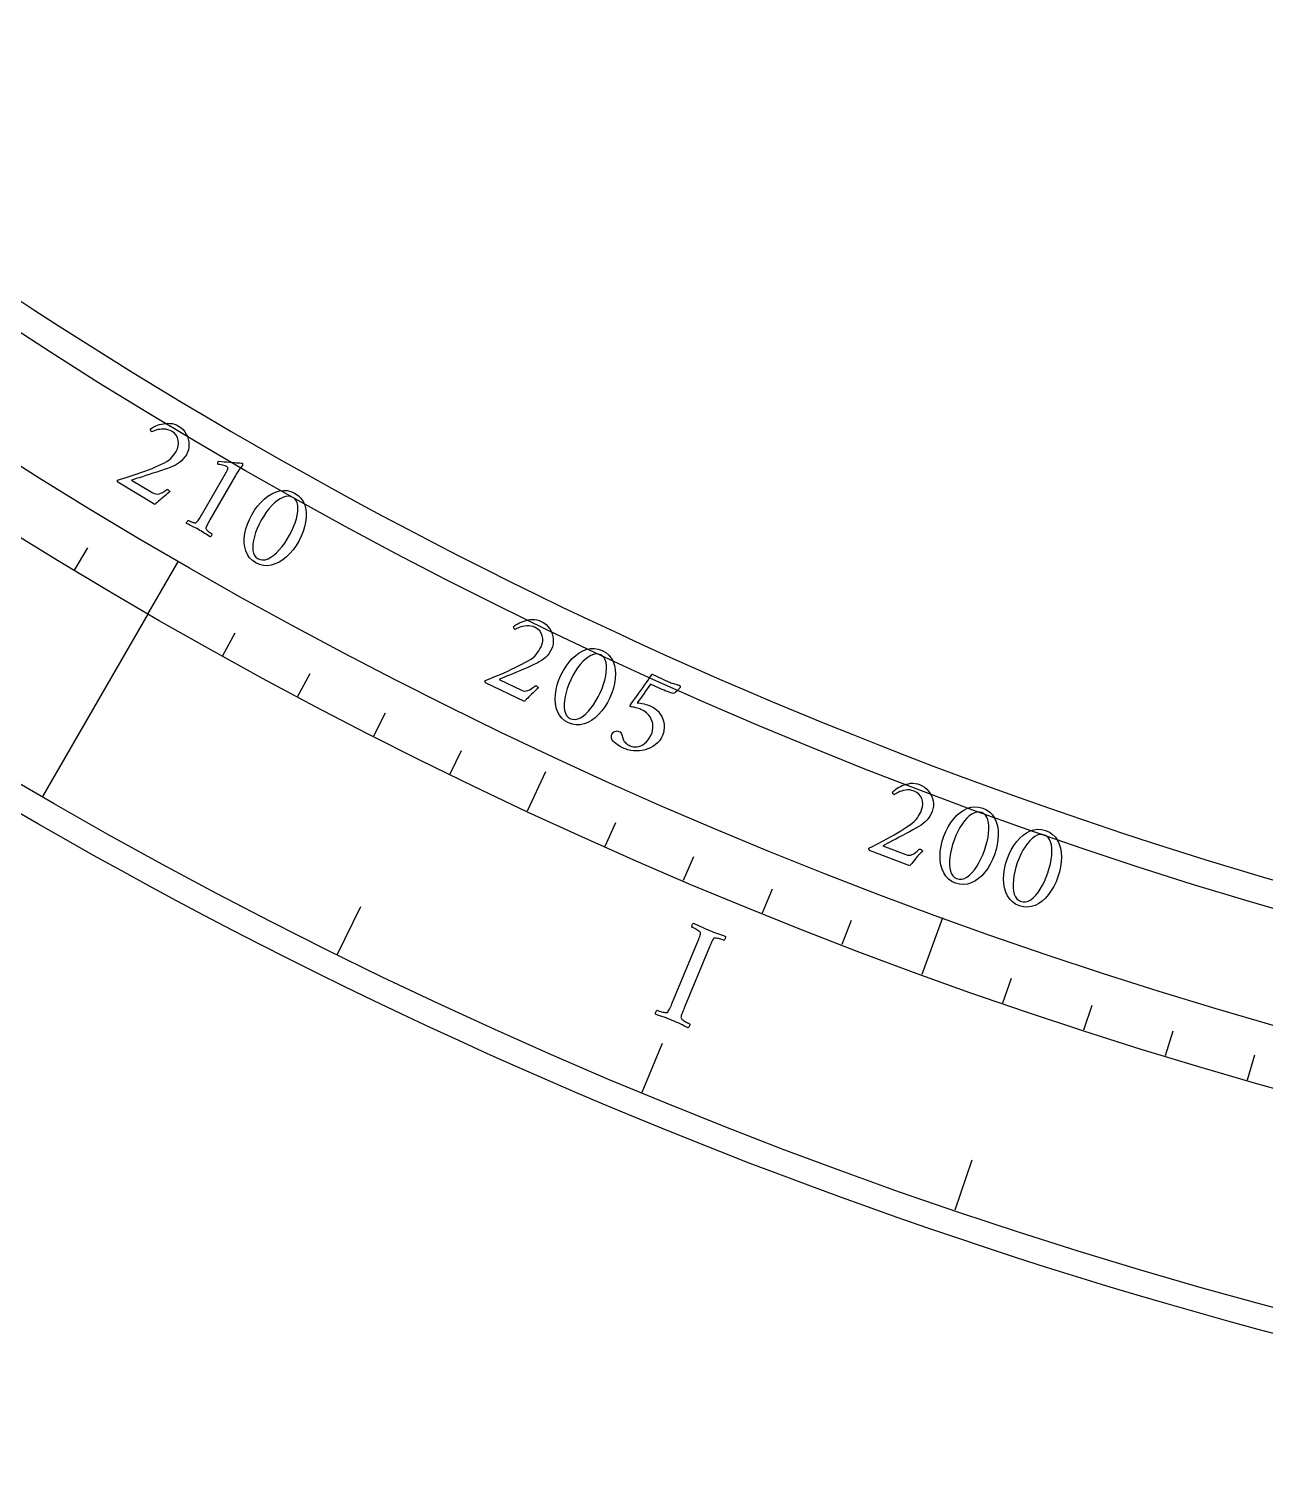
# Model space of a CAD drawing. Header units: millimetres. Extents: x -60 to 60, y -60 to 77.
# Drawn here: x -30.01 to -15.57, y -59.69 to -42.73 of the extents above; entities that cross this region are included whole.
import ezdxf

# ---------------------------------------------------------------- set-up
doc = ezdxf.new("R2010")
doc.units = ezdxf.units.MM
for name, color, linetype in [('CUT_INNER', 6, 'Continuous'), ('CUT_OUTER', 1, 'Continuous'), ('ENGRAVE', 7, 'Continuous'), ('ENGRAVE_FINE', 8, 'Continuous'), ('TEXT', 5, 'Continuous')]:
    doc.layers.add(name, color=color, linetype=linetype)

msp = doc.modelspace()

# ---------------------------------------------------------------- linework, layer by layer
at = {"layer": 'CUT_INNER'}
msp.add_lwpolyline([(-30.2201, -45.834), (-29.9383, -46.0185), (-29.6554, -46.2014), (-29.3714, -46.3825), (-29.0862, -46.5618), (-28.8, -46.7394), (-28.5126, -46.9152), (-28.2242, -47.0893), (-27.9348, -47.2616), (-27.6443, -47.4321), (-27.3527, -47.6008), (-27.0601, -47.7678), (-26.7665, -47.9329), (-26.4719, -48.0962), (-26.1763, -48.2578), (-25.8797, -48.4175), (-25.5821, -48.5754), (-25.2836, -48.7314), (-24.9841, -48.8856), (-24.6837, -49.038), (-24.3823, -49.1885), (-24.08, -49.3372), (-23.7769, -49.4841), (-23.4728, -49.629), (-23.1678, -49.7721), (-22.862, -49.9133), (-22.5553, -50.0527), (-22.2477, -50.1901), (-21.9394, -50.3257), (-21.6302, -50.4594), (-21.3201, -50.5911), (-21.0093, -50.721), (-20.6977, -50.8489), (-20.3853, -50.975), (-20.0722, -51.0991), (-19.7582, -51.2213), (-19.4436, -51.3416), (-19.1282, -51.4599), (-18.8121, -51.5763), (-18.4953, -51.6908), (-18.1777, -51.8033), (-17.8595, -51.9138), (-17.5407, -52.0224), (-17.2211, -52.1291), (-16.9009, -52.2338), (-16.5801, -52.3365), (-16.2587, -52.4373), (-15.9366, -52.536), (-15.614, -52.6328), (-15.2907, -52.7276)], dxfattribs=at)
at = {"layer": 'CUT_OUTER'}
msp.add_lwpolyline([(-15.2919, -58.0186), (-15.6476, -57.9237), (-16.0028, -57.8266), (-16.3573, -57.7273), (-16.7112, -57.6258), (-17.0645, -57.5222), (-17.4171, -57.4164), (-17.7691, -57.3085), (-18.1204, -57.1984), (-18.471, -57.0861), (-18.8209, -56.9717), (-19.1701, -56.8551), (-19.5186, -56.7364), (-19.8664, -56.6156), (-20.2134, -56.4926), (-20.5596, -56.3676), (-20.9051, -56.2403), (-21.2498, -56.111), (-21.5937, -55.9796), (-21.9368, -55.846), (-22.279, -55.7104), (-22.6204, -55.5726), (-22.961, -55.4328), (-23.3007, -55.2908), (-23.6395, -55.1468), (-23.9775, -55.0007), (-24.3145, -54.8526), (-24.6506, -54.7024), (-24.9858, -54.5501), (-25.32, -54.3957), (-25.6533, -54.2394), (-25.9856, -54.0809), (-26.317, -53.9205), (-26.6473, -53.758), (-26.9767, -53.5935), (-27.305, -53.4269), (-27.6323, -53.2584), (-27.9586, -53.0878), (-28.2838, -52.9153), (-28.608, -52.7407), (-28.931, -52.5642), (-29.253, -52.3857), (-29.5739, -52.2052), (-29.8937, -52.0228), (-30.2123, -51.8384)], dxfattribs=at)
at = {"layer": 'ENGRAVE'}
for points in [[(-28.6128, -49.5588), (-28.2594, -48.9467)], [(-28.6128, -49.5588), (-29.847, -51.6965)], [(-24.1846, -51.864), (-23.9712, -51.4064)], [(-19.5723, -53.7745), (-19.3305, -53.1102)]]:
    msp.add_lwpolyline(points, dxfattribs=at)
for radius in [59.694, 57.2256, 57.2256, 56.5187, 55.206]:
    msp.add_circle((0, 0), radius, dxfattribs=at)
at = {"layer": 'ENGRAVE_FINE'}
for points in [[(-29.4734, -49.0519), (-29.3173, -48.7922)], [(-27.7435, -50.0506), (-27.5967, -49.7857)], [(-26.8658, -50.5272), (-26.7236, -50.2597)], [(-25.9799, -50.9884), (-25.8423, -50.7185)], [(-25.0861, -51.434), (-24.9533, -51.1617)], [(-23.2757, -52.2782), (-23.1525, -52.0014)], [(-22.3598, -52.6764), (-22.2415, -52.3976)], [(-21.4371, -53.0587), (-21.3236, -52.7778)], [(-26.402, -53.5379), (-26.129, -52.9845)], [(-20.5078, -53.4247), (-20.3993, -53.1419)], [(-18.6308, -54.1079), (-18.5322, -53.8214)], [(-17.6837, -54.4248), (-17.5901, -54.1367)], [(-16.7311, -54.7251), (-16.6426, -54.4354)], [(-22.8439, -55.1501), (-22.6078, -54.5799)], [(-15.7735, -55.0088), (-15.69, -54.7176)], [(-19.188, -56.526), (-18.9896, -55.9417)]]:
    msp.add_lwpolyline(points, dxfattribs=at)
at = {"layer": 'TEXT'}
for points in [[(-28.3594, -48.1386), (-28.3751, -48.1506), (-28.3917, -48.1636), (-28.4091, -48.1775), (-28.4272, -48.1923), (-28.4453, -48.2074), (-28.4627, -48.2219), (-28.4794, -48.2358), (-28.4953, -48.2493), (-28.5095, -48.2614), (-28.5213, -48.2713), (-28.5304, -48.2791), (-28.537, -48.2848), (-28.9688, -48.027), (-28.9699, -48.0243), (-28.9708, -48.0213), (-28.9715, -48.0177), (-28.9721, -48.0137), (-28.9724, -48.0098), (-28.9723, -48.0065), (-28.9718, -48.0037), (-28.9708, -48.0015), (-28.9268, -47.9879), (-28.8821, -47.9738), (-28.8367, -47.9592), (-28.7906, -47.9441), (-28.7446, -47.9287), (-28.6993, -47.913), (-28.6548, -47.897), (-28.6111, -47.8808), (-28.569, -47.8646), (-28.5294, -47.8485), (-28.4923, -47.8327), (-28.4578, -47.8171), (-28.4243, -47.8003), (-28.3953, -47.7832), (-28.3708, -47.7658), (-28.3507, -47.7481), (-28.3334, -47.7296), (-28.3171, -47.7099), (-28.3019, -47.6889), (-28.2878, -47.6666), (-28.2721, -47.6346), (-28.2627, -47.6023), (-28.2596, -47.5697), (-28.2628, -47.5368), (-28.2721, -47.5057), (-28.2871, -47.4784), (-28.308, -47.455), (-28.3347, -47.4354), (-28.3592, -47.4225), (-28.3838, -47.4133), (-28.4084, -47.4077), (-28.4331, -47.4058), (-28.4571, -47.4064), (-28.4797, -47.4085), (-28.5008, -47.4121), (-28.5205, -47.4172), (-28.538, -47.4229), (-28.5527, -47.4281), (-28.5645, -47.4328), (-28.5736, -47.4371), (-28.5771, -47.4343), (-28.58, -47.4304), (-28.5824, -47.4254), (-28.5843, -47.4194), (-28.5856, -47.4134), (-28.5862, -47.4086), (-28.586, -47.4049), (-28.5852, -47.4024), (-28.5785, -47.3974), (-28.5689, -47.3913), (-28.5565, -47.3843), (-28.5412, -47.3762), (-28.5236, -47.3681), (-28.5041, -47.3605), (-28.4828, -47.3537), (-28.4597, -47.3475), (-28.4354, -47.3426), (-28.4106, -47.3394), (-28.3853, -47.3381), (-28.3595, -47.3386), (-28.3337, -47.3416), (-28.3082, -47.3479), (-28.2831, -47.3576), (-28.2584, -47.3705), (-28.2307, -47.3896), (-28.2065, -47.4116), (-28.1858, -47.4366), (-28.1687, -47.4644), (-28.1552, -47.4941), (-28.1455, -47.5244), (-28.1396, -47.5554), (-28.1374, -47.5871), (-28.1391, -47.6184), (-28.1449, -47.6484), (-28.1547, -47.6771), (-28.1685, -47.7046), (-28.1852, -47.7302), (-28.2039, -47.7537), (-28.2245, -47.775), (-28.247, -47.7941), (-28.271, -47.8111), (-28.2964, -47.8263), (-28.3231, -47.8397), (-28.351, -47.8512), (-28.3893, -47.8652), (-28.4293, -47.8794), (-28.4711, -47.8937), (-28.5146, -47.9082), (-28.5583, -47.9224), (-28.6008, -47.9361), (-28.642, -47.9492), (-28.6819, -47.9618), (-28.7193, -47.9735), (-28.7527, -47.984), (-28.7821, -47.9932), (-28.8076, -48.0013), (-28.5602, -48.1489), (-28.5416, -48.1579), (-28.523, -48.163), (-28.5043, -48.1641), (-28.4855, -48.1613), (-28.466, -48.1548), (-28.4451, -48.145), (-28.4227, -48.1318), (-28.3989, -48.1153), (-28.3951, -48.113), (-28.3908, -48.1124), (-28.3858, -48.1133), (-28.3804, -48.1159), (-28.3782, -48.1174), (-28.3756, -48.1196), (-28.3726, -48.1224), (-28.3691, -48.126), (-28.3657, -48.1297), (-28.363, -48.1331), (-28.3608, -48.136), (-28.3594, -48.1386)], [(-27.9921, -48.4096), (-27.6993, -47.9033), (-27.6925, -47.8906), (-27.6876, -47.8797), (-27.6846, -47.8704), (-27.6836, -47.8628), (-27.6843, -47.8563), (-27.6869, -47.8506), (-27.6912, -47.8455), (-27.6973, -47.8411), (-27.7056, -47.8371), (-27.7165, -47.8332), (-27.7299, -47.8294), (-27.746, -47.8257), (-27.7624, -47.8224), (-27.7768, -47.8196), (-27.7892, -47.8175), (-27.7997, -47.816), (-27.802, -47.8083), (-27.8025, -47.8011), (-27.8013, -47.7941), (-27.7985, -47.7876), (-27.7984, -47.7875), (-27.7983, -47.7872), (-27.798, -47.7868), (-27.7977, -47.7863), (-27.7962, -47.7841), (-27.7947, -47.7825), (-27.7931, -47.7816), (-27.7915, -47.7814), (-27.7595, -47.7845), (-27.7278, -47.7873), (-27.6962, -47.79), (-27.6648, -47.7924), (-27.6349, -47.7945), (-27.6076, -47.7966), (-27.583, -47.7984), (-27.5611, -47.8001), (-27.543, -47.8016), (-27.5299, -47.8027), (-27.5217, -47.8036), (-27.5186, -47.8041), (-27.5161, -47.8056), (-27.5134, -47.8077), (-27.5118, -47.8106), (-27.5112, -47.8141), (-27.5116, -47.8184), (-27.5126, -47.8227), (-27.5135, -47.8267), (-27.5143, -47.8303), (-27.5152, -47.8334), (-27.5166, -47.8352), (-27.521, -47.8405), (-27.5282, -47.8494), (-27.5384, -47.8619), (-27.5506, -47.878), (-27.5641, -47.8977), (-27.5788, -47.9211), (-27.5948, -47.9482), (-27.8931, -48.4666), (-27.9011, -48.4805), (-27.9087, -48.494), (-27.9159, -48.507), (-27.9228, -48.5196), (-27.9289, -48.5316), (-27.9338, -48.5428), (-27.9374, -48.5532), (-27.9399, -48.5627), (-27.9395, -48.5671), (-27.9373, -48.5724), (-27.9332, -48.5785), (-27.9272, -48.5854), (-27.9201, -48.5927), (-27.9124, -48.5996), (-27.9044, -48.6064), (-27.8958, -48.6128), (-27.8876, -48.6186), (-27.8807, -48.6234), (-27.8749, -48.6272), (-27.8705, -48.6299), (-27.8705, -48.634), (-27.8714, -48.6387), (-27.8734, -48.6443), (-27.8762, -48.6505), (-27.8797, -48.6564), (-27.8833, -48.661), (-27.8871, -48.6641), (-27.8911, -48.6659), (-27.9093, -48.6538), (-27.9268, -48.6422), (-27.9435, -48.6312), (-27.9595, -48.6207), (-27.9754, -48.6104), (-27.9922, -48.5999), (-28.0097, -48.5893), (-28.028, -48.5786), (-28.0457, -48.5686), (-28.0627, -48.5592), (-28.0791, -48.5505), (-28.0948, -48.5426), (-28.1107, -48.5347), (-28.1279, -48.5262), (-28.1462, -48.5172), (-28.1656, -48.5075), (-28.1661, -48.5032), (-28.1652, -48.4983), (-28.1631, -48.4929), (-28.1597, -48.487), (-28.1558, -48.4814), (-28.152, -48.4769), (-28.1483, -48.4737), (-28.1448, -48.4717), (-28.1402, -48.4742), (-28.1341, -48.4772), (-28.1265, -48.4809), (-28.1173, -48.485), (-28.1074, -48.4892), (-28.0976, -48.4928), (-28.0877, -48.4959), (-28.0779, -48.4985), (-28.0689, -48.5001), (-28.0618, -48.5005), (-28.0566, -48.4996), (-28.0532, -48.4974), (-28.0461, -48.4905), (-28.0388, -48.4822), (-28.0314, -48.4725), (-28.0238, -48.4614), (-28.016, -48.4493), (-28.0082, -48.4366), (-28.0002, -48.4234), (-27.9921, -48.4096)], [(-26.9033, -48.1548), (-26.8628, -48.1819), (-26.8297, -48.214), (-26.8038, -48.2512), (-26.7852, -48.2934), (-26.7733, -48.3394), (-26.7676, -48.388), (-26.7681, -48.4391), (-26.7748, -48.4929), (-26.7872, -48.5479), (-26.8047, -48.603), (-26.8274, -48.6581), (-26.8552, -48.7132), (-26.887, -48.7661), (-26.9216, -48.8146), (-26.9591, -48.8586), (-26.9995, -48.8982), (-27.0419, -48.9323), (-27.0854, -48.9598), (-27.1302, -48.9808), (-27.1761, -48.9951), (-27.2223, -49.0017), (-27.268, -48.9993), (-27.313, -48.988), (-27.3575, -48.9678), (-27.3969, -48.9412), (-27.4295, -48.9091), (-27.4551, -48.8716), (-27.4739, -48.8287), (-27.4861, -48.7819), (-27.492, -48.7327), (-27.4917, -48.681), (-27.4853, -48.6268), (-27.473, -48.5715), (-27.4553, -48.5164), (-27.4323, -48.4614), (-27.404, -48.4066), (-27.3716, -48.354), (-27.3364, -48.3059), (-27.2985, -48.2623), (-27.2579, -48.223), (-27.2153, -48.1893), (-27.1717, -48.1622), (-27.127, -48.1418), (-27.0813, -48.128), (-27.0355, -48.1218), (-26.9905, -48.1242), (-26.9465, -48.1352), (-26.9033, -48.1548)], [(-26.9229, -48.2049), (-26.9499, -48.1938), (-26.9784, -48.1898), (-27.0085, -48.1928), (-27.0401, -48.2029), (-27.0727, -48.2192), (-27.1054, -48.2408), (-27.1382, -48.2677), (-27.1713, -48.2999), (-27.2037, -48.3366), (-27.2349, -48.377), (-27.2649, -48.4212), (-27.2935, -48.469), (-27.3192, -48.5177), (-27.3413, -48.5659), (-27.3596, -48.6135), (-27.3742, -48.6606), (-27.3848, -48.7058), (-27.3912, -48.748), (-27.3935, -48.7871), (-27.3915, -48.8232), (-27.3851, -48.8551), (-27.3738, -48.8815), (-27.3576, -48.9027), (-27.3367, -48.9184), (-27.3076, -48.9305), (-27.2774, -48.9349), (-27.2462, -48.9317), (-27.2138, -48.9208), (-27.181, -48.9033), (-27.1482, -48.8802), (-27.1154, -48.8516), (-27.0827, -48.8175), (-27.0506, -48.7791), (-27.0199, -48.7376), (-26.9906, -48.693), (-26.9627, -48.6453), (-26.937, -48.596), (-26.9152, -48.5479), (-26.8972, -48.5008), (-26.8832, -48.4549), (-26.8731, -48.4111), (-26.8672, -48.3702), (-26.8655, -48.3323), (-26.8679, -48.2974), (-26.8747, -48.2666), (-26.8861, -48.2409), (-26.9022, -48.2203), (-26.9229, -48.2049)], [(-24.0559, -50.4271), (-24.0706, -50.4405), (-24.0859, -50.4548), (-24.102, -50.4702), (-24.1188, -50.4865), (-24.1355, -50.5031), (-24.1516, -50.519), (-24.167, -50.5344), (-24.1816, -50.5492), (-24.1948, -50.5625), (-24.2056, -50.5734), (-24.214, -50.582), (-24.2201, -50.5882), (-24.6727, -50.369), (-24.674, -50.3665), (-24.6752, -50.3635), (-24.6763, -50.36), (-24.6772, -50.3561), (-24.6778, -50.3523), (-24.678, -50.3489), (-24.6777, -50.3461), (-24.677, -50.3439), (-24.6343, -50.3264), (-24.591, -50.3085), (-24.547, -50.29), (-24.5025, -50.271), (-24.458, -50.2516), (-24.4142, -50.232), (-24.3713, -50.2122), (-24.3291, -50.1922), (-24.2886, -50.1724), (-24.2505, -50.153), (-24.215, -50.134), (-24.1819, -50.1154), (-24.1501, -50.0957), (-24.1227, -50.0761), (-24.0998, -50.0567), (-24.0813, -50.0373), (-24.0657, -50.0174), (-24.0512, -49.9964), (-24.0379, -49.9741), (-24.0257, -49.9507), (-24.0129, -49.9174), (-24.0063, -49.8845), (-24.0061, -49.8517), (-24.0121, -49.8192), (-24.0241, -49.789), (-24.0415, -49.7631), (-24.0643, -49.7416), (-24.0926, -49.7244), (-24.1182, -49.7138), (-24.1435, -49.7067), (-24.1685, -49.7033), (-24.1932, -49.7035), (-24.2171, -49.7062), (-24.2394, -49.7103), (-24.2601, -49.7157), (-24.2792, -49.7225), (-24.2962, -49.7297), (-24.3104, -49.7361), (-24.3218, -49.7419), (-24.3304, -49.747), (-24.3341, -49.7445), (-24.3374, -49.7408), (-24.3403, -49.7361), (-24.3427, -49.7302), (-24.3445, -49.7244), (-24.3454, -49.7196), (-24.3456, -49.716), (-24.3451, -49.7134), (-24.3388, -49.7078), (-24.3298, -49.7009), (-24.318, -49.6928), (-24.3035, -49.6835), (-24.2866, -49.6738), (-24.2679, -49.6646), (-24.2473, -49.6559), (-24.2248, -49.6478), (-24.201, -49.6407), (-24.1766, -49.6354), (-24.1515, -49.6319), (-24.1258, -49.6301), (-24.0998, -49.6309), (-24.0738, -49.635), (-24.048, -49.6424), (-24.0223, -49.6532), (-23.993, -49.6697), (-23.9669, -49.6896), (-23.9442, -49.7126), (-23.9247, -49.7389), (-23.9087, -49.7673), (-23.8964, -49.7966), (-23.8877, -49.827), (-23.8828, -49.8583), (-23.8819, -49.8897), (-23.885, -49.9201), (-23.8922, -49.9496), (-23.9035, -49.9781), (-23.918, -50.0051), (-23.9346, -50.0301), (-23.9532, -50.0531), (-23.9739, -50.0741), (-23.9965, -50.0932), (-24.0204, -50.1105), (-24.0458, -50.1262), (-24.0726, -50.1401), (-24.1095, -50.1574), (-24.1482, -50.175), (-24.1885, -50.1929), (-24.2306, -50.2111), (-24.2729, -50.2291), (-24.314, -50.2464), (-24.3539, -50.2631), (-24.3926, -50.2791), (-24.4288, -50.294), (-24.4612, -50.3073), (-24.4897, -50.3191), (-24.5144, -50.3294), (-24.2551, -50.4549), (-24.2358, -50.4622), (-24.2168, -50.4657), (-24.1981, -50.4651), (-24.1796, -50.4607), (-24.1608, -50.4525), (-24.1407, -50.4409), (-24.1196, -50.4259), (-24.0973, -50.4073), (-24.0937, -50.4047), (-24.0895, -50.4037), (-24.0845, -50.4042), (-24.0788, -50.4063), (-24.0765, -50.4076), (-24.0738, -50.4096), (-24.0705, -50.4122), (-24.0667, -50.4154), (-24.063, -50.4188), (-24.06, -50.4219), (-24.0576, -50.4247), (-24.0559, -50.4271)], [(-23.3118, -49.9923), (-23.2695, -50.0164), (-23.2341, -50.046), (-23.2056, -50.0812), (-23.1839, -50.1219), (-23.1687, -50.1669), (-23.1595, -50.2149), (-23.1562, -50.266), (-23.159, -50.3201), (-23.1673, -50.3759), (-23.1808, -50.4321), (-23.1993, -50.4887), (-23.223, -50.5457), (-23.2509, -50.6008), (-23.2819, -50.6517), (-23.3161, -50.6983), (-23.3534, -50.7408), (-23.3932, -50.7779), (-23.4346, -50.8085), (-23.4777, -50.8327), (-23.5225, -50.8503), (-23.5681, -50.8602), (-23.6138, -50.8612), (-23.6596, -50.8533), (-23.7054, -50.8364), (-23.7467, -50.8127), (-23.7815, -50.783), (-23.8098, -50.7475), (-23.8316, -50.7061), (-23.8472, -50.6604), (-23.8567, -50.6117), (-23.8602, -50.5601), (-23.8577, -50.5056), (-23.8495, -50.4496), (-23.8359, -50.3933), (-23.817, -50.3368), (-23.7928, -50.28), (-23.7643, -50.2253), (-23.7328, -50.1747), (-23.6981, -50.1284), (-23.6604, -50.0863), (-23.6205, -50.0495), (-23.5789, -50.0193), (-23.5359, -49.9957), (-23.4913, -49.9786), (-23.4461, -49.969), (-23.4011, -49.9681), (-23.3563, -49.9759), (-23.3118, -49.9923)], [(-23.3277, -50.0437), (-23.3554, -50.0346), (-23.3842, -50.0327), (-23.414, -50.0379), (-23.4448, -50.0503), (-23.476, -50.0689), (-23.5071, -50.0928), (-23.5379, -50.1221), (-23.5685, -50.1566), (-23.5982, -50.1956), (-23.6263, -50.2382), (-23.6529, -50.2844), (-23.678, -50.3342), (-23.7001, -50.3847), (-23.7186, -50.4343), (-23.7334, -50.4832), (-23.7445, -50.5312), (-23.7518, -50.5771), (-23.7551, -50.6196), (-23.7545, -50.6588), (-23.7499, -50.6946), (-23.7411, -50.7259), (-23.7279, -50.7515), (-23.7103, -50.7714), (-23.6882, -50.7855), (-23.6583, -50.7955), (-23.6279, -50.7977), (-23.597, -50.7922), (-23.5655, -50.7789), (-23.5341, -50.7591), (-23.503, -50.7337), (-23.4724, -50.7028), (-23.4423, -50.6664), (-23.4131, -50.6257), (-23.3856, -50.5821), (-23.3596, -50.5354), (-23.3352, -50.4859), (-23.3132, -50.4348), (-23.2949, -50.3852), (-23.2805, -50.337), (-23.2698, -50.2901), (-23.263, -50.2457), (-23.2601, -50.2045), (-23.2611, -50.1666), (-23.2661, -50.1319), (-23.2751, -50.1017), (-23.2884, -50.0769), (-23.3059, -50.0576), (-23.3277, -50.0437)], [(-22.7495, -50.6405), (-22.713, -50.6595), (-22.6814, -50.6816), (-22.6547, -50.7067), (-22.6328, -50.7349), (-22.6155, -50.7651), (-22.6022, -50.7962), (-22.5931, -50.8281), (-22.588, -50.861), (-22.587, -50.8937), (-22.5899, -50.9252), (-22.5966, -50.9554), (-22.6073, -50.9845), (-22.6237, -51.0167), (-22.6431, -51.0457), (-22.6654, -51.0715), (-22.6907, -51.094), (-22.7182, -51.1134), (-22.7472, -51.1297), (-22.7776, -51.1429), (-22.8096, -51.153), (-22.8425, -51.16), (-22.8758, -51.1641), (-22.9096, -51.1653), (-22.9438, -51.1635), (-22.9778, -51.1589), (-23.011, -51.1516), (-23.0434, -51.1416), (-23.075, -51.1288), (-23.0885, -51.1222), (-23.1031, -51.1139), (-23.119, -51.1039), (-23.136, -51.0923), (-23.153, -51.0795), (-23.1684, -51.066), (-23.1825, -51.0519), (-23.1951, -51.0371), (-23.1969, -51.033), (-23.1988, -51.0272), (-23.2008, -51.0199), (-23.2028, -51.0108), (-23.2041, -51.0012), (-23.204, -50.9919), (-23.2024, -50.9832), (-23.1995, -50.9749), (-23.1923, -50.9619), (-23.1836, -50.9512), (-23.1734, -50.9428), (-23.1617, -50.9367), (-23.1495, -50.9331), (-23.1377, -50.9318), (-23.1263, -50.933), (-23.1153, -50.9367), (-23.1031, -50.9438), (-23.0935, -50.9529), (-23.0865, -50.9639), (-23.0822, -50.9769), (-23.0789, -50.9906), (-23.0754, -51.0038), (-23.0714, -51.0164), (-23.0671, -51.0284), (-23.0611, -51.0416), (-23.0536, -51.0538), (-23.0444, -51.065), (-23.0337, -51.0752), (-23.0219, -51.0844), (-23.0099, -51.0926), (-22.9975, -51.0999), (-22.9848, -51.1061), (-22.9666, -51.1129), (-22.9472, -51.1172), (-22.9266, -51.119), (-22.9048, -51.1185), (-22.8825, -51.1148), (-22.8601, -51.1073), (-22.8378, -51.0959), (-22.8155, -51.0806), (-22.7939, -51.0608), (-22.7736, -51.0359), (-22.7547, -51.0058), (-22.7371, -50.9705), (-22.729, -50.9487), (-22.7233, -50.9254), (-22.72, -50.9004), (-22.7191, -50.8739), (-22.7214, -50.8468), (-22.7275, -50.8199), (-22.7375, -50.7933), (-22.7514, -50.767), (-22.77, -50.742), (-22.7942, -50.7192), (-22.8241, -50.6986), (-22.8596, -50.6802), (-22.8714, -50.6754), (-22.8855, -50.6704), (-22.9017, -50.6653), (-22.9201, -50.6602), (-22.9384, -50.6557), (-22.9543, -50.6526), (-22.9678, -50.6509), (-22.9789, -50.6506), (-22.9808, -50.6493), (-22.9821, -50.6473), (-22.9831, -50.6446), (-22.9836, -50.6412), (-22.9837, -50.6375), (-22.9833, -50.6338), (-22.9824, -50.6303), (-22.9811, -50.6269), (-22.9569, -50.5931), (-22.9327, -50.5594), (-22.9085, -50.5257), (-22.8843, -50.4919), (-22.8606, -50.4587), (-22.8377, -50.4267), (-22.8156, -50.3958), (-22.7943, -50.3661), (-22.7745, -50.3382), (-22.7568, -50.313), (-22.7412, -50.2903), (-22.7277, -50.2703), (-22.5354, -50.3568), (-22.5219, -50.3626), (-22.5081, -50.3682), (-22.4939, -50.3735), (-22.4795, -50.3785), (-22.4654, -50.3831), (-22.4524, -50.3871), (-22.4406, -50.3905), (-22.43, -50.3933), (-22.4211, -50.3955), (-22.4148, -50.397), (-22.411, -50.3979), (-22.4097, -50.3982), (-22.4074, -50.4016), (-22.4052, -50.4047), (-22.4032, -50.4075), (-22.4014, -50.4101), (-22.4, -50.4125), (-22.3994, -50.415), (-22.3995, -50.4176), (-22.4003, -50.4203), (-22.4019, -50.423), (-22.4047, -50.427), (-22.4089, -50.4324), (-22.4143, -50.4392), (-22.4207, -50.4467), (-22.4279, -50.4544), (-22.4357, -50.4623), (-22.4442, -50.4704), (-22.4532, -50.4782), (-22.4622, -50.4851), (-22.4714, -50.4912), (-22.4806, -50.4963), (-22.4953, -50.4914), (-22.5113, -50.4859), (-22.5287, -50.4798), (-22.5473, -50.4731), (-22.5674, -50.4655), (-22.5891, -50.4569), (-22.6122, -50.4471), (-22.6369, -50.4362), (-22.7466, -50.3869), (-22.766, -50.414), (-22.7855, -50.4414), (-22.805, -50.4691), (-22.8245, -50.4971), (-22.844, -50.5248), (-22.8632, -50.5517), (-22.8821, -50.5778), (-22.9008, -50.6031), (-22.884, -50.6045), (-22.8652, -50.6072), (-22.8446, -50.6113), (-22.8221, -50.6168), (-22.7999, -50.6228), (-22.7804, -50.6288), (-22.7636, -50.6347), (-22.7495, -50.6405)], [(-19.5693, -52.3318), (-19.5828, -52.3464), (-19.5969, -52.3621), (-19.6115, -52.3787), (-19.6268, -52.3965), (-19.642, -52.4145), (-19.6566, -52.4318), (-19.6706, -52.4484), (-19.684, -52.4644), (-19.6959, -52.4788), (-19.7057, -52.4906), (-19.7134, -52.4999), (-19.7189, -52.5067), (-20.1889, -52.3277), (-20.1904, -52.3253), (-20.1919, -52.3224), (-20.1932, -52.3191), (-20.1945, -52.3153), (-20.1954, -52.3115), (-20.1959, -52.3082), (-20.1959, -52.3053), (-20.1953, -52.303), (-20.1543, -52.282), (-20.1127, -52.2603), (-20.0706, -52.238), (-20.0278, -52.2152), (-19.9852, -52.192), (-19.9433, -52.1687), (-19.9023, -52.1452), (-19.862, -52.1217), (-19.8233, -52.0984), (-19.7871, -52.0757), (-19.7534, -52.0537), (-19.7221, -52.0323), (-19.6921, -52.0099), (-19.6665, -51.988), (-19.6453, -51.9666), (-19.6286, -51.9457), (-19.6148, -51.9246), (-19.6022, -51.9023), (-19.5909, -51.879), (-19.5808, -51.8546), (-19.5709, -51.8204), (-19.5672, -51.7869), (-19.5699, -51.7543), (-19.5787, -51.7224), (-19.5933, -51.6934), (-19.6128, -51.6691), (-19.6375, -51.6497), (-19.6671, -51.635), (-19.6935, -51.6266), (-19.7194, -51.6218), (-19.7446, -51.6206), (-19.7692, -51.6229), (-19.7928, -51.6277), (-19.8146, -51.6337), (-19.8348, -51.6409), (-19.8532, -51.6494), (-19.8695, -51.658), (-19.8831, -51.6657), (-19.894, -51.6724), (-19.9021, -51.6782), (-19.906, -51.676), (-19.9096, -51.6727), (-19.9129, -51.6682), (-19.9158, -51.6626), (-19.918, -51.6569), (-19.9195, -51.6523), (-19.92, -51.6486), (-19.9196, -51.646), (-19.9138, -51.6399), (-19.9054, -51.6323), (-19.8944, -51.6232), (-19.8808, -51.6126), (-19.8648, -51.6015), (-19.847, -51.5907), (-19.8272, -51.5803), (-19.8055, -51.5702), (-19.7825, -51.5611), (-19.7586, -51.5537), (-19.7339, -51.548), (-19.7084, -51.544), (-19.6824, -51.5424), (-19.6562, -51.5443), (-19.6299, -51.5494), (-19.6033, -51.5579), (-19.5727, -51.5719), (-19.545, -51.5893), (-19.5203, -51.6103), (-19.4986, -51.6348), (-19.4802, -51.6617), (-19.4654, -51.6898), (-19.4541, -51.7193), (-19.4465, -51.7501), (-19.4428, -51.7813), (-19.4433, -51.8118), (-19.4479, -51.8418), (-19.4567, -51.8712), (-19.4688, -51.8994), (-19.4831, -51.9258), (-19.4996, -51.9503), (-19.5185, -51.973), (-19.5392, -51.994), (-19.5616, -52.0133), (-19.5855, -52.0311), (-19.611, -52.0473), (-19.6463, -52.0678), (-19.6832, -52.0887), (-19.7219, -52.1101), (-19.7622, -52.1319), (-19.8028, -52.1535), (-19.8422, -52.1743), (-19.8805, -52.1944), (-19.9177, -52.2137), (-19.9524, -52.2317), (-19.9835, -52.2478), (-20.0109, -52.2621), (-20.0346, -52.2744), (-19.7653, -52.3768), (-19.7455, -52.3825), (-19.7263, -52.3842), (-19.7077, -52.3821), (-19.6897, -52.3761), (-19.6716, -52.3663), (-19.6527, -52.353), (-19.6329, -52.3361), (-19.6124, -52.3157), (-19.609, -52.3128), (-19.6048, -52.3114), (-19.5998, -52.3115), (-19.594, -52.3131), (-19.5916, -52.3142), (-19.5887, -52.3159), (-19.5852, -52.3182), (-19.5811, -52.3211), (-19.5771, -52.3242), (-19.5738, -52.327), (-19.5712, -52.3295), (-19.5693, -52.3318)], [(-18.866, -51.8338), (-18.8217, -51.8541), (-18.7839, -51.8806), (-18.7524, -51.9131), (-18.7273, -51.9518), (-18.7082, -51.9953), (-18.6948, -52.0423), (-18.6871, -52.0929), (-18.6852, -52.147), (-18.6886, -52.2034), (-18.6971, -52.2605), (-18.7107, -52.3185), (-18.7293, -52.3774), (-18.7523, -52.4347), (-18.7787, -52.4881), (-18.8087, -52.5375), (-18.8422, -52.5831), (-18.8786, -52.6235), (-18.9172, -52.6576), (-18.958, -52.6854), (-19.0011, -52.7069), (-19.0456, -52.7208), (-19.0911, -52.7258), (-19.1374, -52.7218), (-19.1845, -52.709), (-19.2277, -52.689), (-19.2649, -52.6625), (-19.2963, -52.6296), (-19.3216, -52.5903), (-19.3411, -52.546), (-19.3549, -52.4983), (-19.3628, -52.4473), (-19.3651, -52.3928), (-19.3618, -52.3362), (-19.3532, -52.279), (-19.3393, -52.221), (-19.32, -52.1624), (-19.2965, -52.1053), (-19.2694, -52.0522), (-19.239, -52.0031), (-19.2051, -51.9578), (-19.1685, -51.9177), (-19.1297, -51.884), (-19.0889, -51.8567), (-19.046, -51.8358), (-19.0017, -51.8223), (-18.957, -51.8175), (-18.9118, -51.8214), (-18.866, -51.8338)], [(-18.8773, -51.8864), (-18.9057, -51.8798), (-18.9345, -51.8803), (-18.9638, -51.8881), (-18.9934, -51.9032), (-19.0229, -51.9244), (-19.0517, -51.951), (-19.0799, -51.9828), (-19.1073, -52.0199), (-19.1335, -52.0613), (-19.1579, -52.1062), (-19.1804, -52.1545), (-19.201, -52.2063), (-19.2186, -52.2585), (-19.2327, -52.3096), (-19.2432, -52.3595), (-19.25, -52.4083), (-19.2533, -52.4547), (-19.2529, -52.4974), (-19.2489, -52.5364), (-19.2412, -52.5716), (-19.2297, -52.6021), (-19.2143, -52.6264), (-19.1951, -52.6447), (-19.1719, -52.6569), (-19.1412, -52.6642), (-19.1107, -52.6637), (-19.0804, -52.6555), (-19.0502, -52.6396), (-19.0206, -52.617), (-18.9919, -52.589), (-18.9641, -52.5556), (-18.9372, -52.5167), (-18.9117, -52.4736), (-18.888, -52.4278), (-18.8662, -52.3791), (-18.8463, -52.3275), (-18.8288, -52.2748), (-18.8149, -52.2237), (-18.8047, -52.1744), (-18.7982, -52.1269), (-18.7953, -52.082), (-18.796, -52.0407), (-18.8003, -52.003), (-18.8083, -51.969), (-18.8199, -51.9396), (-18.8353, -51.9161), (-18.8544, -51.8983), (-18.8773, -51.8864)], [(-18.1326, -52.0949), (-18.088, -52.1146), (-18.0498, -52.1405), (-18.0179, -52.1726), (-17.9922, -52.2109), (-17.9725, -52.2541), (-17.9585, -52.301), (-17.9501, -52.3515), (-17.9474, -52.4056), (-17.95, -52.4619), (-17.9577, -52.5192), (-17.9704, -52.5774), (-17.9882, -52.6365), (-18.0104, -52.6941), (-18.0361, -52.7479), (-18.0654, -52.7977), (-18.0982, -52.8438), (-18.134, -52.8847), (-18.1722, -52.9194), (-18.2126, -52.9477), (-18.2553, -52.9698), (-18.2997, -52.9843), (-18.345, -52.9899), (-18.3914, -52.9867), (-18.4387, -52.9745), (-18.4822, -52.9551), (-18.5198, -52.9291), (-18.5516, -52.8967), (-18.5775, -52.8577), (-18.5976, -52.8137), (-18.612, -52.7663), (-18.6207, -52.7153), (-18.6237, -52.6609), (-18.6212, -52.6043), (-18.6134, -52.5469), (-18.6003, -52.4888), (-18.5819, -52.4298), (-18.5592, -52.3725), (-18.5329, -52.319), (-18.5031, -52.2694), (-18.4699, -52.2237), (-18.4338, -52.1831), (-18.3956, -52.1488), (-18.3551, -52.121), (-18.3125, -52.0994), (-18.2685, -52.0854), (-18.2238, -52.0799), (-18.1785, -52.0831), (-18.1326, -52.0949)], [(-18.1432, -52.1477), (-18.1717, -52.1414), (-18.2005, -52.1424), (-18.2296, -52.1506), (-18.259, -52.166), (-18.2882, -52.1877), (-18.3167, -52.2147), (-18.3443, -52.2469), (-18.3713, -52.2844), (-18.3969, -52.3262), (-18.4206, -52.3714), (-18.4424, -52.42), (-18.4623, -52.4721), (-18.4792, -52.5246), (-18.4925, -52.5758), (-18.5023, -52.6259), (-18.5085, -52.6748), (-18.5111, -52.7212), (-18.5101, -52.7639), (-18.5055, -52.8028), (-18.4973, -52.838), (-18.4854, -52.8682), (-18.4697, -52.8923), (-18.4502, -52.9103), (-18.4268, -52.9222), (-18.396, -52.9291), (-18.3655, -52.9282), (-18.3353, -52.9196), (-18.3054, -52.9032), (-18.2761, -52.8802), (-18.2478, -52.8518), (-18.2205, -52.818), (-18.1941, -52.7787), (-18.1693, -52.7353), (-18.1462, -52.6891), (-18.1251, -52.6401), (-18.1059, -52.5883), (-18.0891, -52.5353), (-18.076, -52.4841), (-18.0665, -52.4346), (-18.0607, -52.387), (-18.0584, -52.3421), (-18.0597, -52.3008), (-18.0645, -52.2632), (-18.073, -52.2292), (-18.085, -52.2), (-18.1007, -52.1767), (-18.1201, -52.1593), (-18.1432, -52.1477)], [(-22.0583, -53.2626), (-22.0349, -53.2721), (-22.0117, -53.2812), (-21.9887, -53.2898), (-21.9658, -53.298), (-21.9428, -53.3061), (-21.9193, -53.3145), (-21.8953, -53.3232), (-21.8709, -53.3322), (-21.8697, -53.3372), (-21.87, -53.3431), (-21.8716, -53.3499), (-21.8747, -53.3575), (-21.8785, -53.3648), (-21.8822, -53.3707), (-21.886, -53.3752), (-21.8898, -53.3782), (-21.8958, -53.3759), (-21.9039, -53.3731), (-21.9141, -53.3698), (-21.9265, -53.366), (-21.9398, -53.3621), (-21.9529, -53.3587), (-21.9657, -53.3558), (-21.9782, -53.3534), (-21.9895, -53.352), (-21.9986, -53.3522), (-22.0055, -53.354), (-22.0102, -53.3575), (-22.0161, -53.3654), (-22.0219, -53.3748), (-22.0277, -53.3856), (-22.0335, -53.3978), (-22.0394, -53.4111), (-22.0455, -53.4251), (-22.0517, -53.4397), (-22.0581, -53.455), (-22.0591, -53.4574), (-22.0601, -53.4599), (-22.0611, -53.4624), (-22.0621, -53.4648), (-22.0632, -53.4673), (-22.0642, -53.4698), (-22.0652, -53.4722), (-22.0662, -53.4747), (-22.3488, -54.1596), (-22.3498, -54.162), (-22.3509, -54.1645), (-22.3519, -54.167), (-22.3529, -54.1694), (-22.3539, -54.1719), (-22.3549, -54.1744), (-22.3559, -54.1768), (-22.357, -54.1793), (-22.3632, -54.1946), (-22.369, -54.2091), (-22.3745, -54.2231), (-22.3795, -54.2363), (-22.3839, -54.2487), (-22.3872, -54.2603), (-22.3896, -54.2709), (-22.391, -54.2806), (-22.3898, -54.2858), (-22.386, -54.2918), (-22.3796, -54.2986), (-22.3707, -54.3062), (-22.3602, -54.3141), (-22.3491, -54.3216), (-22.3373, -54.3288), (-22.3249, -54.3356), (-22.3132, -54.3417), (-22.3034, -54.3466), (-22.2955, -54.3504), (-22.2896, -54.353), (-22.289, -54.3578), (-22.2894, -54.3637), (-22.2908, -54.3705), (-22.2932, -54.3784), (-22.2964, -54.386), (-22.3, -54.392), (-22.304, -54.3963), (-22.3085, -54.399), (-22.3323, -54.3874), (-22.3557, -54.376), (-22.3787, -54.365), (-22.4011, -54.3542), (-22.4235, -54.3437), (-22.4464, -54.3334), (-22.4697, -54.3232), (-22.4934, -54.3132), (-22.5167, -54.3038), (-22.5403, -54.2945), (-22.5642, -54.2855), (-22.5885, -54.2766), (-22.613, -54.2679), (-22.6378, -54.2592), (-22.6629, -54.2505), (-22.6882, -54.2418), (-22.6894, -54.2367), (-22.6891, -54.2308), (-22.6875, -54.224), (-22.6843, -54.2164), (-22.6805, -54.2091), (-22.6767, -54.2033), (-22.6728, -54.1988), (-22.669, -54.1959), (-22.6629, -54.1982), (-22.6547, -54.2011), (-22.6443, -54.2046), (-22.6317, -54.2086), (-22.6181, -54.2125), (-22.6045, -54.2158), (-22.5911, -54.2185), (-22.5777, -54.2205), (-22.5657, -54.2215), (-22.5565, -54.2212), (-22.5499, -54.2194), (-22.546, -54.2164), (-22.5387, -54.207), (-22.5315, -54.1959), (-22.5244, -54.1831), (-22.5175, -54.1686), (-22.5105, -54.1528), (-22.5034, -54.1364), (-22.4961, -54.1194), (-22.4887, -54.1017), (-22.2043, -53.4175), (-22.1969, -53.3997), (-22.1899, -53.3823), (-22.1832, -53.3655), (-22.1768, -53.3491), (-22.1712, -53.3335), (-22.167, -53.3192), (-22.1641, -53.3062), (-22.1626, -53.2944), (-22.1629, -53.2888), (-22.1661, -53.2828), (-22.1723, -53.2762), (-22.1815, -53.2692), (-22.1925, -53.2619), (-22.2038, -53.2548), (-22.2156, -53.2479), (-22.2278, -53.2412), (-22.2393, -53.2351), (-22.2489, -53.2302), (-22.2566, -53.2265), (-22.2624, -53.2239), (-22.263, -53.2191), (-22.2625, -53.2132), (-22.261, -53.2064), (-22.2585, -53.1985), (-22.2552, -53.191), (-22.2516, -53.185), (-22.2476, -53.1807), (-22.2432, -53.178), (-22.2194, -53.1889), (-22.1959, -53.1999), (-22.1726, -53.2109), (-22.1495, -53.2219), (-22.1266, -53.2327), (-22.1038, -53.243), (-22.081, -53.253), (-22.0583, -53.2626)]]:
    msp.add_lwpolyline(points, close=True, dxfattribs=at)

doc.saveas('drawing.dxf')
